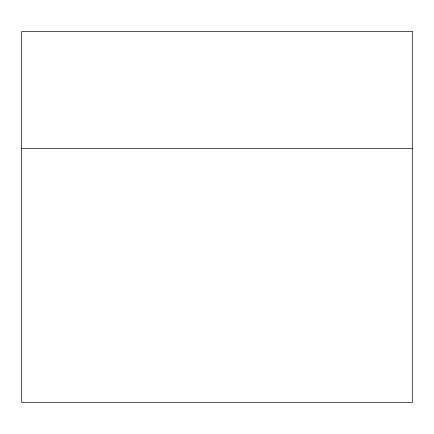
<?xml version="1.0" encoding="UTF-8"?>
<svg xmlns="http://www.w3.org/2000/svg" width="434" height="434" viewBox="0 0 434 434"><rect width="100%" height="100%" fill="white"/><g stroke="black" fill="none" stroke-linecap="round" stroke-linejoin="round"><path stroke-width="0.65" d="M21.7 148.645L412.3 148.645M412.3 31.465L21.7 31.465L21.7 402.535L412.3 402.535L412.3 31.465"/></g></svg>
